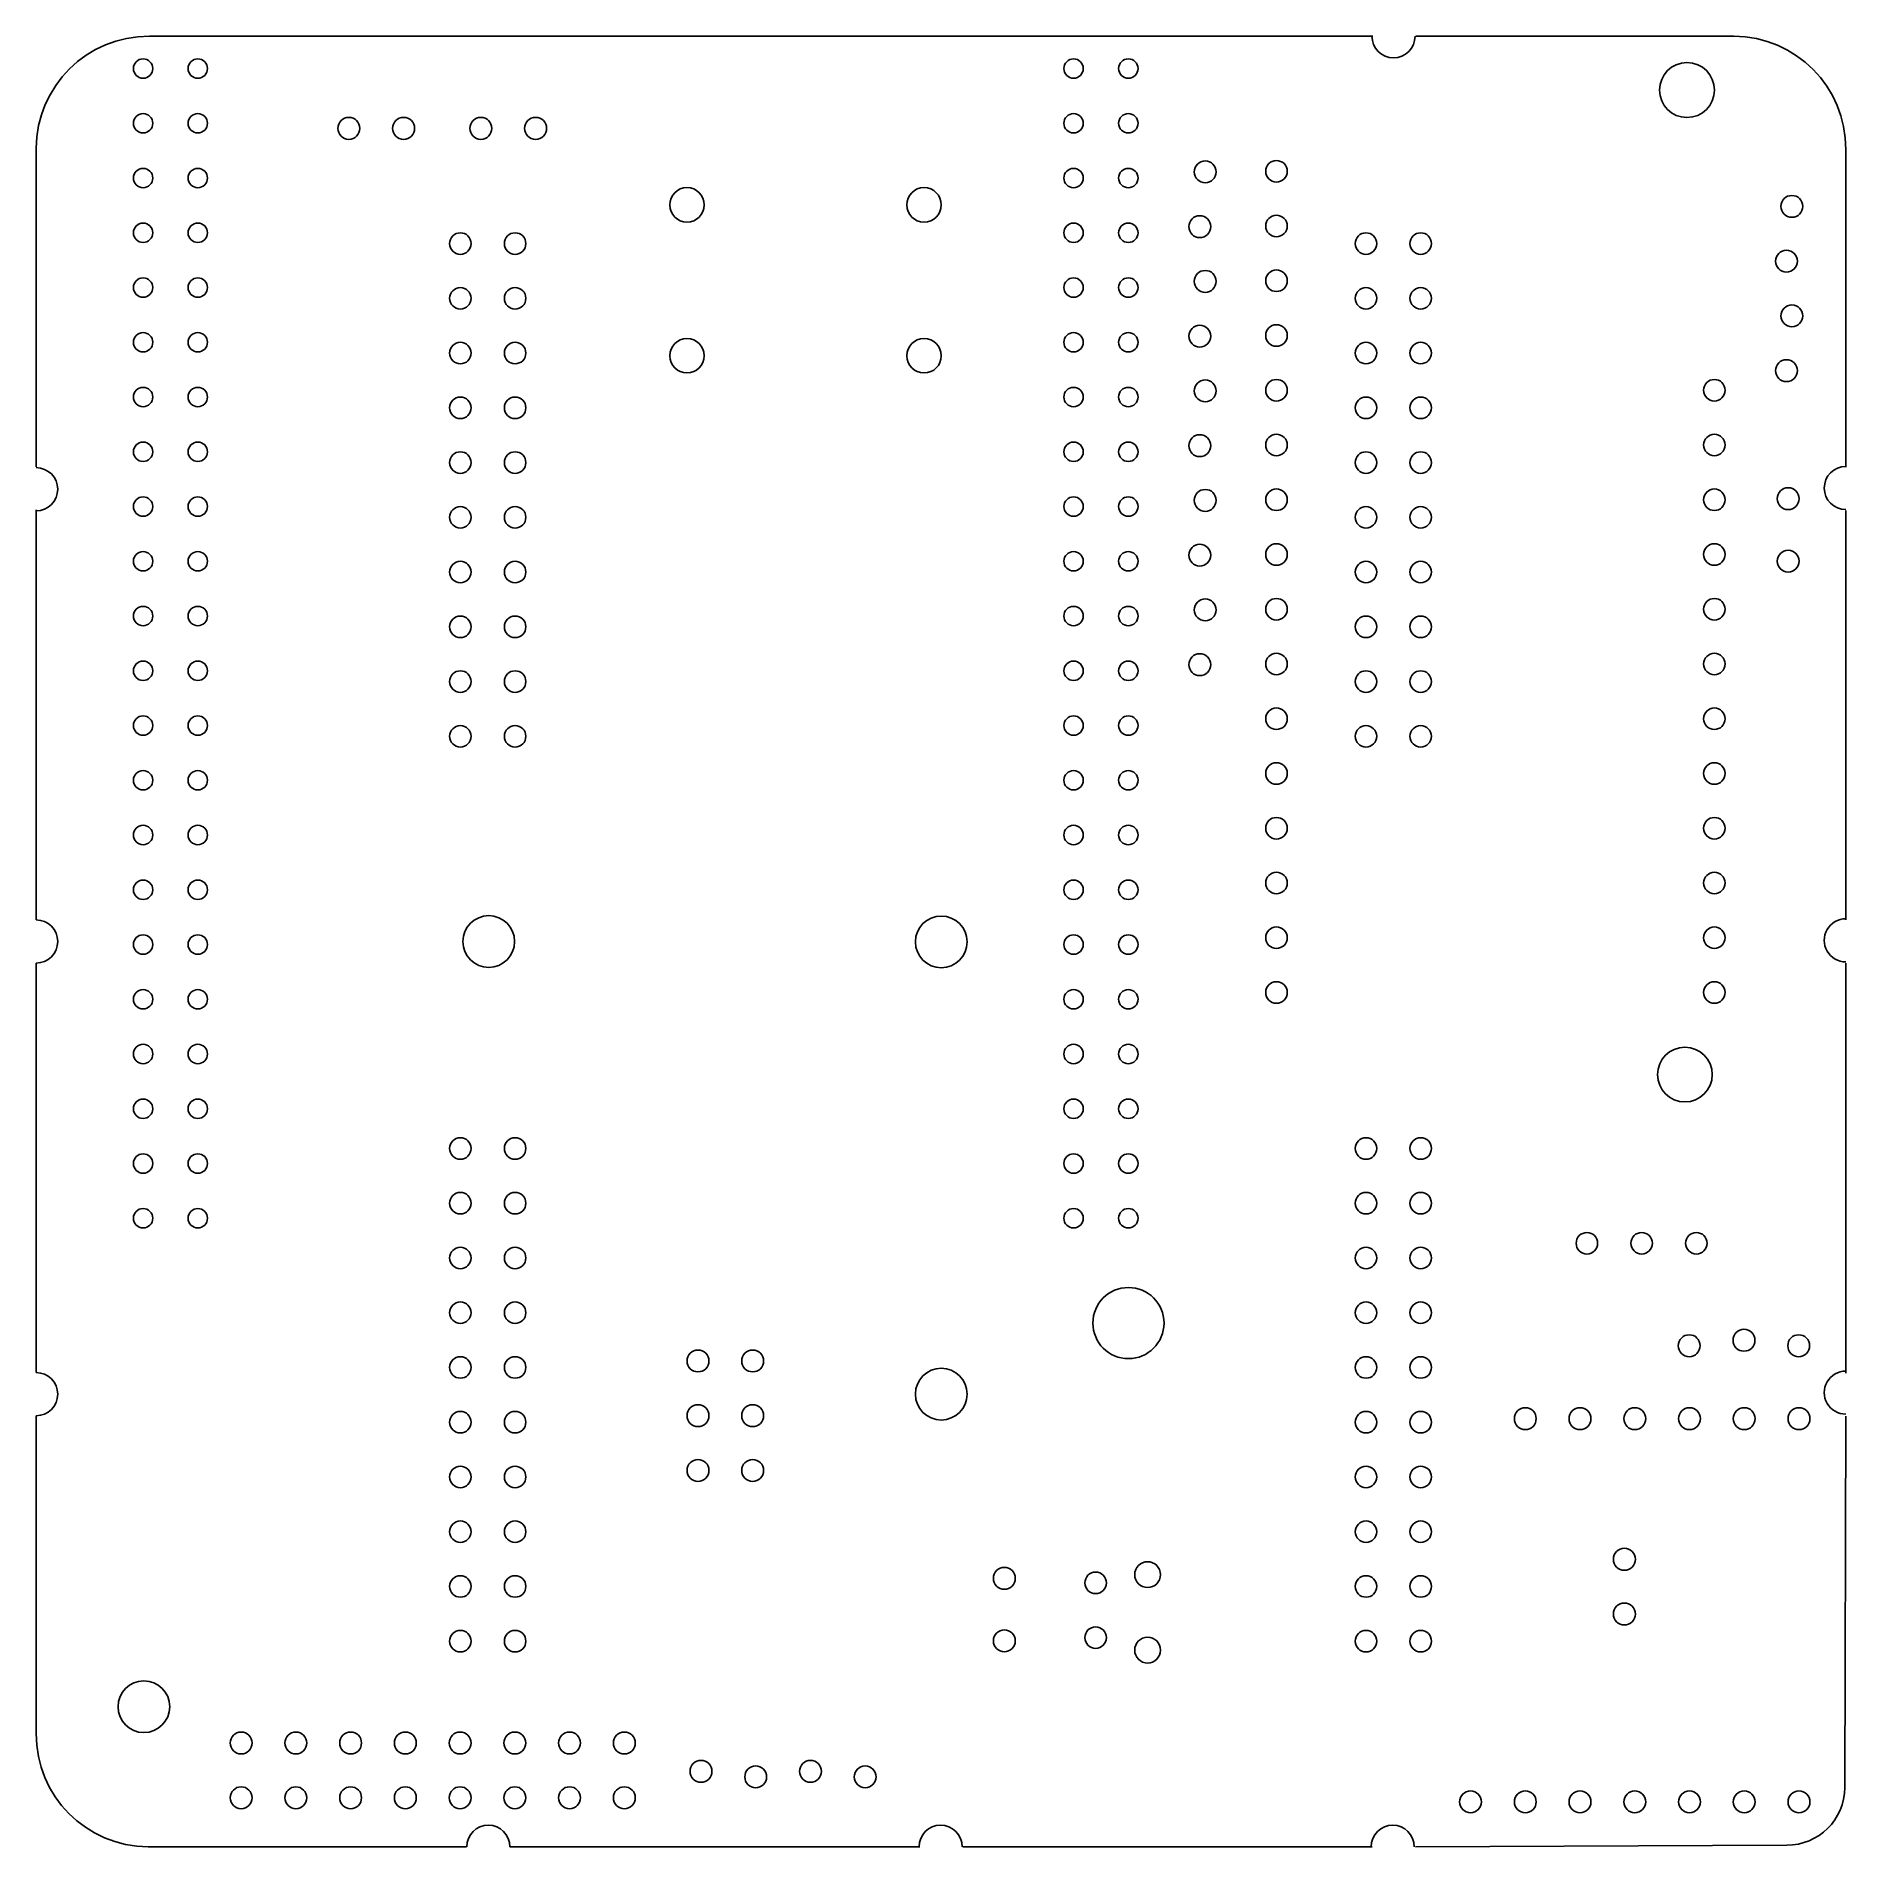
# Model space of a CAD drawing. Header units: millimetres. Extents: x -5.3 to 78.8, y -84 to 0.1.
import ezdxf

# ---------------------------------------------------------------- set-up
doc = ezdxf.new("R2010")
doc.units = ezdxf.units.MM

msp = doc.modelspace()

# ---------------------------------------------------------------- linework, layer by layer
for p, q in [((0.004, 0.062), (56.824, 0.062)), ((58.826, 0.062), (73.587, 0.062)), ((-5.25, -19.929), (-5.25, -5.142)), ((78.791, -5.192), (78.791, -19.954)), ((-5.25, -40.97), (-5.25, -21.93)), ((78.791, -21.955), (78.791, -40.97)), ((-5.25, -61.987), (-5.25, -42.972)), ((78.791, -42.972), (78.791, -62.012)), ((-5.25, -78.75), (-5.25, -63.988)), ((78.791, -64.013), (78.743, -81.258)), ((14.741, -84.004), (-0.046, -84.004)), ((35.782, -84.004), (16.742, -84.004)), ((56.799, -84.004), (37.784, -84.004)), ((76.047, -83.929), (58.801, -84.004))]:
    msp.add_line(p, q)
for centre, radius in [((-0.286, -1.439), 0.45), ((2.256, -1.439), 0.45), ((42.928, -1.439), 0.45), ((45.47, -1.439), 0.45), ((71.416, -2.438), 1.276), ((-0.286, -3.981), 0.45), ((2.256, -3.981), 0.45), ((9.271, -4.216), 0.51), ((11.813, -4.216), 0.51), ((15.401, -4.216), 0.51), ((17.943, -4.216), 0.51), ((42.928, -3.981), 0.45), ((45.47, -3.981), 0.45), ((49.043, -6.238), 0.508), ((52.35, -6.208), 0.5), ((-0.286, -6.523), 0.45), ((2.256, -6.523), 0.45), ((42.928, -6.523), 0.45), ((45.47, -6.523), 0.45), ((24.974, -7.769), 0.801), ((35.983, -7.769), 0.801), ((76.289, -7.839), 0.508), ((48.789, -8.78), 0.508), ((52.35, -8.75), 0.5), ((-0.286, -9.065), 0.45), ((2.256, -9.065), 0.45), ((14.449, -9.566), 0.5), ((16.991, -9.566), 0.5), ((42.928, -9.065), 0.45), ((45.47, -9.065), 0.45), ((56.507, -9.566), 0.5), ((59.049, -9.566), 0.5), ((76.035, -10.381), 0.508), ((49.043, -11.322), 0.508), ((52.35, -11.292), 0.5), ((-0.286, -11.607), 0.45), ((2.256, -11.607), 0.45), ((14.449, -12.108), 0.5), ((16.991, -12.108), 0.5), ((42.928, -11.607), 0.45), ((45.47, -11.607), 0.45), ((56.507, -12.108), 0.5), ((59.049, -12.108), 0.5), ((76.289, -12.923), 0.508), ((48.789, -13.864), 0.508), ((52.35, -13.834), 0.5), ((-0.286, -14.149), 0.45), ((2.256, -14.149), 0.45), ((14.449, -14.65), 0.5), ((16.991, -14.65), 0.5), ((24.974, -14.774), 0.801), ((35.983, -14.774), 0.801), ((42.928, -14.149), 0.45), ((45.47, -14.149), 0.45), ((56.507, -14.65), 0.5), ((59.049, -14.65), 0.5), ((76.035, -15.465), 0.508), ((49.043, -16.406), 0.508), ((52.35, -16.376), 0.5), ((72.687, -16.376), 0.5), ((-0.286, -16.691), 0.45), ((2.256, -16.691), 0.45), ((14.449, -17.192), 0.5), ((16.991, -17.192), 0.5), ((42.928, -16.691), 0.45), ((45.47, -16.691), 0.45), ((56.507, -17.192), 0.5), ((59.049, -17.192), 0.5), ((48.789, -18.948), 0.508), ((52.35, -18.918), 0.5), ((72.687, -18.918), 0.5), ((-0.286, -19.233), 0.45), ((2.256, -19.233), 0.45), ((14.449, -19.734), 0.5), ((16.991, -19.734), 0.5), ((42.928, -19.233), 0.45), ((45.47, -19.233), 0.45), ((56.507, -19.734), 0.5), ((59.049, -19.734), 0.5), ((49.043, -21.49), 0.508), ((52.35, -21.46), 0.5), ((72.687, -21.46), 0.5), ((76.114, -21.412), 0.508), ((-0.286, -21.775), 0.45), ((2.256, -21.775), 0.45), ((14.449, -22.276), 0.5), ((16.991, -22.276), 0.5), ((42.928, -21.775), 0.45), ((45.47, -21.775), 0.45), ((56.507, -22.276), 0.5), ((59.049, -22.276), 0.5), ((48.789, -24.032), 0.508), ((52.35, -24.002), 0.5), ((72.687, -24.002), 0.5), ((-0.286, -24.317), 0.45), ((2.256, -24.317), 0.45), ((14.449, -24.818), 0.5), ((16.991, -24.818), 0.5), ((42.928, -24.317), 0.45), ((45.47, -24.317), 0.45), ((56.507, -24.818), 0.5), ((59.049, -24.818), 0.5), ((76.114, -24.31), 0.508), ((52.35, -26.544), 0.5), ((72.687, -26.544), 0.5), ((-0.286, -26.859), 0.45), ((2.256, -26.859), 0.45), ((14.449, -27.36), 0.5), ((16.991, -27.36), 0.5), ((42.928, -26.859), 0.45), ((45.47, -26.859), 0.45), ((49.043, -26.574), 0.508), ((56.507, -27.36), 0.5), ((59.049, -27.36), 0.5), ((-0.286, -29.401), 0.45), ((2.256, -29.401), 0.45), ((14.449, -29.902), 0.5), ((16.991, -29.902), 0.5), ((42.928, -29.401), 0.45), ((45.47, -29.401), 0.45), ((48.789, -29.116), 0.508), ((52.35, -29.086), 0.5), ((56.507, -29.902), 0.5), ((59.049, -29.902), 0.5), ((72.687, -29.086), 0.5), ((-0.286, -31.943), 0.45), ((2.256, -31.943), 0.45), ((14.449, -32.444), 0.5), ((16.991, -32.444), 0.5), ((42.928, -31.943), 0.45), ((45.47, -31.943), 0.45), ((52.35, -31.628), 0.5), ((56.507, -32.444), 0.5), ((59.049, -32.444), 0.5), ((72.687, -31.628), 0.5), ((-0.286, -34.485), 0.45), ((2.256, -34.485), 0.45), ((42.928, -34.485), 0.45), ((45.47, -34.485), 0.45), ((52.35, -34.17), 0.5), ((72.687, -34.17), 0.5), ((-0.286, -37.027), 0.45), ((2.256, -37.027), 0.45), ((42.928, -37.027), 0.45), ((45.47, -37.027), 0.45), ((52.35, -36.712), 0.5), ((72.687, -36.712), 0.5), ((-0.286, -39.569), 0.45), ((2.256, -39.569), 0.45), ((42.928, -39.569), 0.45), ((45.47, -39.569), 0.45), ((52.35, -39.254), 0.5), ((72.687, -39.254), 0.5), ((15.767, -41.971), 1.201), ((36.783, -41.988), 1.201), ((-0.286, -42.111), 0.45), ((2.256, -42.111), 0.45), ((42.928, -42.111), 0.45), ((45.47, -42.111), 0.45), ((52.35, -41.796), 0.5), ((72.687, -41.796), 0.5), ((-0.286, -44.653), 0.45), ((2.256, -44.653), 0.45), ((42.928, -44.653), 0.45), ((45.47, -44.653), 0.45), ((52.35, -44.338), 0.5), ((72.687, -44.338), 0.5), ((-0.286, -47.195), 0.45), ((2.256, -47.195), 0.45), ((42.928, -47.195), 0.45), ((45.47, -47.195), 0.45), ((71.321, -48.149), 1.271), ((-0.286, -49.737), 0.45), ((2.256, -49.737), 0.45), ((42.928, -49.737), 0.45), ((45.47, -49.737), 0.45), ((14.449, -51.58), 0.5), ((16.991, -51.58), 0.5), ((56.509, -51.58), 0.5), ((59.051, -51.58), 0.5), ((-0.286, -52.279), 0.45), ((2.256, -52.279), 0.45), ((42.928, -52.279), 0.45), ((45.47, -52.279), 0.45), ((14.449, -54.122), 0.5), ((16.991, -54.122), 0.5), ((56.509, -54.122), 0.5), ((59.051, -54.122), 0.5), ((-0.286, -54.821), 0.45), ((2.256, -54.821), 0.45), ((42.928, -54.821), 0.45), ((45.47, -54.821), 0.45), ((66.767, -55.982), 0.5), ((69.309, -55.982), 0.5), ((71.851, -55.982), 0.5), ((14.449, -56.664), 0.5), ((16.991, -56.664), 0.5), ((56.509, -56.664), 0.5), ((59.051, -56.664), 0.5), ((14.449, -59.206), 0.5), ((16.991, -59.206), 0.5), ((45.476, -59.688), 1.652), ((56.509, -59.206), 0.5), ((59.051, -59.206), 0.5), ((71.521, -60.74), 0.508), ((74.063, -60.486), 0.508), ((76.605, -60.74), 0.508), ((14.449, -61.748), 0.5), ((16.991, -61.748), 0.5), ((25.484, -61.446), 0.508), ((28.026, -61.446), 0.508), ((56.509, -61.748), 0.5), ((59.051, -61.748), 0.5), ((36.783, -62.988), 1.201), ((14.449, -64.29), 0.5), ((16.991, -64.29), 0.5), ((25.484, -63.988), 0.508), ((28.026, -63.988), 0.508), ((56.509, -64.29), 0.5), ((59.051, -64.29), 0.5), ((63.906, -64.124), 0.508), ((66.448, -64.124), 0.508), ((68.99, -64.124), 0.508), ((71.532, -64.124), 0.508), ((74.074, -64.124), 0.508), ((76.616, -64.124), 0.508), ((14.449, -66.832), 0.5), ((16.991, -66.832), 0.5), ((25.484, -66.53), 0.508), ((28.026, -66.53), 0.508), ((56.509, -66.832), 0.5), ((59.051, -66.832), 0.5), ((14.449, -69.374), 0.5), ((16.991, -69.374), 0.5), ((56.509, -69.374), 0.5), ((59.051, -69.374), 0.5), ((68.508, -70.654), 0.51), ((14.449, -71.916), 0.5), ((16.991, -71.916), 0.5), ((39.711, -71.541), 0.508), ((43.951, -71.75), 0.5), ((46.366, -71.369), 0.6), ((56.509, -71.916), 0.5), ((59.051, -71.916), 0.5), ((68.508, -73.196), 0.51), ((14.449, -74.458), 0.5), ((16.991, -74.458), 0.5), ((39.711, -74.44), 0.508), ((43.951, -74.292), 0.5), ((56.509, -74.458), 0.5), ((59.051, -74.458), 0.5), ((46.366, -74.872), 0.6), ((-0.25, -77.499), 1.201), ((4.268, -79.185), 0.508), ((6.81, -79.185), 0.508), ((9.352, -79.185), 0.508), ((11.894, -79.185), 0.508), ((14.436, -79.185), 0.508), ((16.978, -79.185), 0.508), ((19.52, -79.185), 0.508), ((22.062, -79.185), 0.508), ((25.624, -80.503), 0.508), ((28.166, -80.758), 0.508), ((30.708, -80.503), 0.508), ((33.25, -80.758), 0.508), ((4.268, -81.727), 0.508), ((6.81, -81.727), 0.508), ((9.352, -81.727), 0.508), ((11.894, -81.727), 0.508), ((14.436, -81.727), 0.508), ((16.978, -81.727), 0.508), ((19.52, -81.727), 0.508), ((22.062, -81.727), 0.508), ((61.364, -81.919), 0.508), ((63.906, -81.919), 0.508), ((66.448, -81.919), 0.508), ((68.99, -81.919), 0.508), ((71.532, -81.919), 0.508), ((74.074, -81.919), 0.508), ((76.616, -81.919), 0.508)]:
    msp.add_circle(centre, radius)
for centre, radius, start, end in [((-0.02, -5.167), 5.23, 89.73087, 179.72085), ((57.786, 0.062), 1.001, 180, 0), ((73.562, -5.167), 5.23, 359.73087, 89.72085), ((-5.25, -20.971), 1.001, 270, 90), ((78.791, -20.917), 1.001, 90, 270), ((-5.25, -41.971), 1.001, 270, 90), ((78.791, -41.917), 1.001, 89.97482, 270.0226), ((-5.25, -62.988), 1.001, 270, 90), ((78.791, -62.917), 1.001, 89.97366, 270.02175), ((-0.02, -78.775), 5.23, 179.73087, 269.72085), ((76.059, -81.245), 2.684, 269.74082, 359.72501), ((15.75, -84.004), 1.001, 0, 180), ((36.75, -84.004), 1.001, 0, 180), ((57.75, -84.004), 1.001, 0, 180)]:
    msp.add_arc(centre, radius, start, end)

doc.saveas('drawing.dxf')
